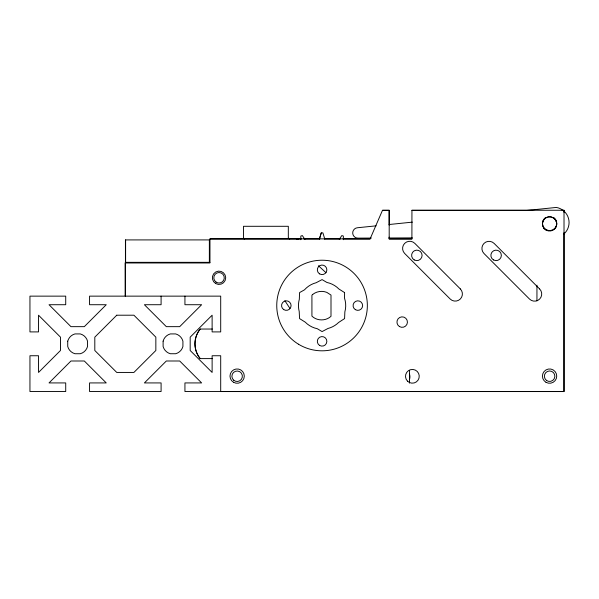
<?xml version="1.0" encoding="UTF-8"?>
<svg xmlns="http://www.w3.org/2000/svg" width="599" height="599" viewBox="0 0 599 599"><rect width="100%" height="100%" fill="white"/><g stroke="black" fill="none" stroke-linecap="round" stroke-linejoin="round"><path stroke-width="0.9" d="M300.788 239.705L300.818 236.036L302.375 235.579L304.884 239.413M321.274 232.861L319.417 239.001L321.274 232.861L322.898 232.861L324.755 239.001M339.289 239.413L341.797 235.579L343.354 236.036L343.384 239.705M298.452 238.791L297.022 239.405A91.52 91.52 0 0 1 298.452 238.791L296.685 239.338M376.12 225.845L357.536 227.74A5.204 5.204 0 0 0 352.714 233.296A5.204 5.204 0 0 0 358.277 238.125L371.335 238.065M389.125 224.513L412.352 222.139M525.69 210.563L556.351 207.434A15.304 15.304 0 0 1 563.921 233.969M389.065 237.99L412.389 237.885M382.484 210.346L389.163 210.346L389.163 225.119M411.902 210.346L532.264 210.346M562.124 210.346L563.988 210.346L563.988 212.218M411.94 238.859L389.193 238.859L389.193 210.249L382.514 210.249L370.122 238.859L209.964 238.859L209.964 262.706L125.296 262.706L125.296 296.138L125.258 262.826L209.972 262.819M209.964 238.979L301.2 238.971M303.993 238.971L319.814 238.971M324.471 238.964L340.299 238.964M343.085 238.964L370.085 238.964M212.293 358.606L200.193 358.606A23.608 23.608 0 0 1 200.193 329.038L212.293 329.038M220.634 391.566L563.988 391.566L563.988 232.771M289.691 239.008L288.321 237.736L288.321 226.295L243.494 226.295L243.494 237.736L244.519 239.293M318.466 265.739L326.006 272.74M284.862 300.698L289.968 308.47M536.944 285.184L536.944 300.915M409.536 370.287L409.536 383.105M389.163 237.114L389.163 238.964L411.902 238.964L411.94 210.249L564.018 210.249L564.018 391.461L184.934 391.514L184.934 382.926L201.623 382.926L179.693 360.995L166.335 360.995L144.404 382.926L161.094 382.926L161.094 391.514L89.558 391.514L89.558 382.926L106.248 382.926L84.317 360.995L70.959 360.995L49.028 382.926L65.718 382.926L65.718 391.514L29.95 391.514L29.95 355.746L38.531 355.746L38.531 372.436L60.469 350.497L60.469 337.147L38.531 315.209L38.531 331.906L29.95 331.906L29.95 296.138L65.718 296.138L65.718 304.719L49.028 304.719L70.959 326.657L84.317 326.657L106.248 304.719L89.558 304.719L89.558 296.138L220.702 296.138L220.702 331.906L212.121 331.906L212.121 315.209L190.183 337.147L190.183 350.497L212.121 372.436L212.121 355.746L220.702 355.746L220.702 391.514M209.358 239.914L209.358 262.332M184.934 296.138L184.934 304.719L201.623 304.719L179.693 326.657L166.335 326.657L144.404 304.719L161.094 304.719L161.094 296.138M125.61 239.914L125.61 262.332M200.193 358.606A23.451 23.451 0 0 1 200.193 329.038M542.634 225.83A7.151 7.151 0 0 1 551.394 217.07A7.151 7.151 0 0 1 554.599 229.043M544.484 229.043A7.151 7.151 0 0 1 543.345 227.56M409.379 373.866A7.892 7.892 0 0 1 409.379 379.699M553.948 217.677A7.151 7.151 0 0 1 554.981 228.174A7.151 7.151 0 0 1 544.431 228.294A7.151 7.151 0 0 1 545.24 217.774M344.59 292.589L344.53 298.197A23.631 23.631 0 0 1 344.852 311.914L344.59 318.586L338.637 322.449A23.631 23.631 0 0 1 327.99 328.469L322.082 331.576L317.26 328.716A23.631 23.631 0 0 1 305.228 322.142L299.575 318.586L299.208 311.495A23.631 23.631 0 0 1 299.32 299.26L299.575 292.589L304.464 289.849A23.631 23.631 0 0 1 316.182 282.713L322.082 279.598L326.904 282.458A23.631 23.631 0 0 1 338.944 289.032L344.59 292.597M67.732 341.168L67.732 346.477A10.25 10.25 0 0 0 74.987 353.732L80.288 353.732A10.25 10.25 0 0 0 87.544 346.477L87.544 341.168A10.25 10.25 0 0 0 80.288 333.92L74.987 333.92A10.25 10.25 0 0 0 67.732 341.168M163.108 341.168L163.108 346.477A10.25 10.25 0 0 0 170.363 353.732L175.664 353.732A10.25 10.25 0 0 0 182.92 346.477L182.92 341.168A10.25 10.25 0 0 0 175.664 333.92L170.363 333.92A10.25 10.25 0 0 0 163.108 341.168M312.685 294.446L311.922 295.232L311.922 316.1C316.923 321.109 325.871 321.154 331 316.302L331 295.075L326.844 292.387A14.309 14.309 0 0 0 312.685 294.446M116.745 315.209L94.807 337.147L94.807 350.497L116.745 372.436L133.906 372.436L155.845 350.497L155.845 337.147L133.906 315.209L116.745 315.209M209.538 239.914L125.431 239.914L125.431 262.332L209.538 262.332L209.538 239.914M539.632 288.95L494.123 243.411A7.151 7.151 0 0 0 484.007 243.411A7.151 7.151 0 0 0 484.007 253.527L529.516 299.066A7.151 7.151 0 0 0 539.632 299.066A7.151 7.151 0 0 0 539.632 288.95M460.309 288.898L414.8 243.359A7.151 7.151 0 0 0 404.684 243.359A7.151 7.151 0 0 0 404.684 253.474L450.186 299.013A7.151 7.151 0 0 0 460.309 299.013A7.151 7.151 0 0 0 460.309 288.898M298.519 344.23A45.307 45.307 0 0 0 367.337 306.546A45.307 45.307 0 0 0 300.286 265.784A45.307 45.307 0 0 0 298.519 344.23M399.436 326.56A5.249 5.249 0 0 0 407.432 322.232A5.249 5.249 0 0 0 399.69 317.477A5.249 5.249 0 0 0 399.436 326.56M233.565 382.304A7.151 7.151 0 0 0 244.295 376.112A7.151 7.151 0 0 0 233.565 369.912A7.151 7.151 0 0 0 233.565 382.304M546.003 382.304A7.151 7.151 0 0 0 556.733 376.112A7.151 7.151 0 0 0 546.003 369.912A7.151 7.151 0 0 0 546.003 382.304M546.003 230.076A7.151 7.151 0 0 0 556.733 223.876A7.151 7.151 0 0 0 546.003 217.684A7.151 7.151 0 0 0 546.003 230.076M233.67 380.193A5.249 5.249 0 0 0 242.281 377.28A5.249 5.249 0 0 0 235.452 371.283A5.249 5.249 0 0 0 233.67 380.193M215.7 283.567A6.679 6.679 0 0 0 225.711 277.786A6.679 6.679 0 0 0 215.7 272.006A6.679 6.679 0 0 0 215.7 283.567M216.029 282.084A5.249 5.249 0 0 0 224.266 278.243A5.249 5.249 0 0 0 216.816 273.032A5.249 5.249 0 0 0 216.029 282.084M407.537 381.181A6.866 6.866 0 0 0 419.015 378.051A6.866 6.866 0 0 0 410.562 369.68A6.866 6.866 0 0 0 407.537 381.181M546.55 380.47A5.249 5.249 0 0 0 554.839 376.741A5.249 5.249 0 0 0 547.464 371.425A5.249 5.249 0 0 0 546.55 380.47M355.342 309.646A4.77 4.77 0 0 0 362.62 305.73A4.77 4.77 0 0 0 355.589 301.387A4.77 4.77 0 0 0 355.342 309.646M283.761 309.616A4.77 4.77 0 0 0 291.084 305.789A4.77 4.77 0 0 0 284.113 301.364A4.77 4.77 0 0 0 283.761 309.616M319.552 345.398A4.77 4.77 0 0 0 326.852 341.527A4.77 4.77 0 0 0 319.851 337.14A4.77 4.77 0 0 0 319.552 345.398M319.514 273.84A4.77 4.77 0 0 0 326.852 270.037A4.77 4.77 0 0 0 319.888 265.589A4.77 4.77 0 0 0 319.514 273.84M414.231 259.929A5.249 5.249 0 0 0 422.1 255.384A5.249 5.249 0 0 0 414.231 250.839A5.249 5.249 0 0 0 414.231 259.929M493.494 259.929A5.249 5.249 0 0 0 501.363 255.384A5.249 5.249 0 0 0 493.494 250.839A5.249 5.249 0 0 0 493.494 259.929"/></g></svg>
